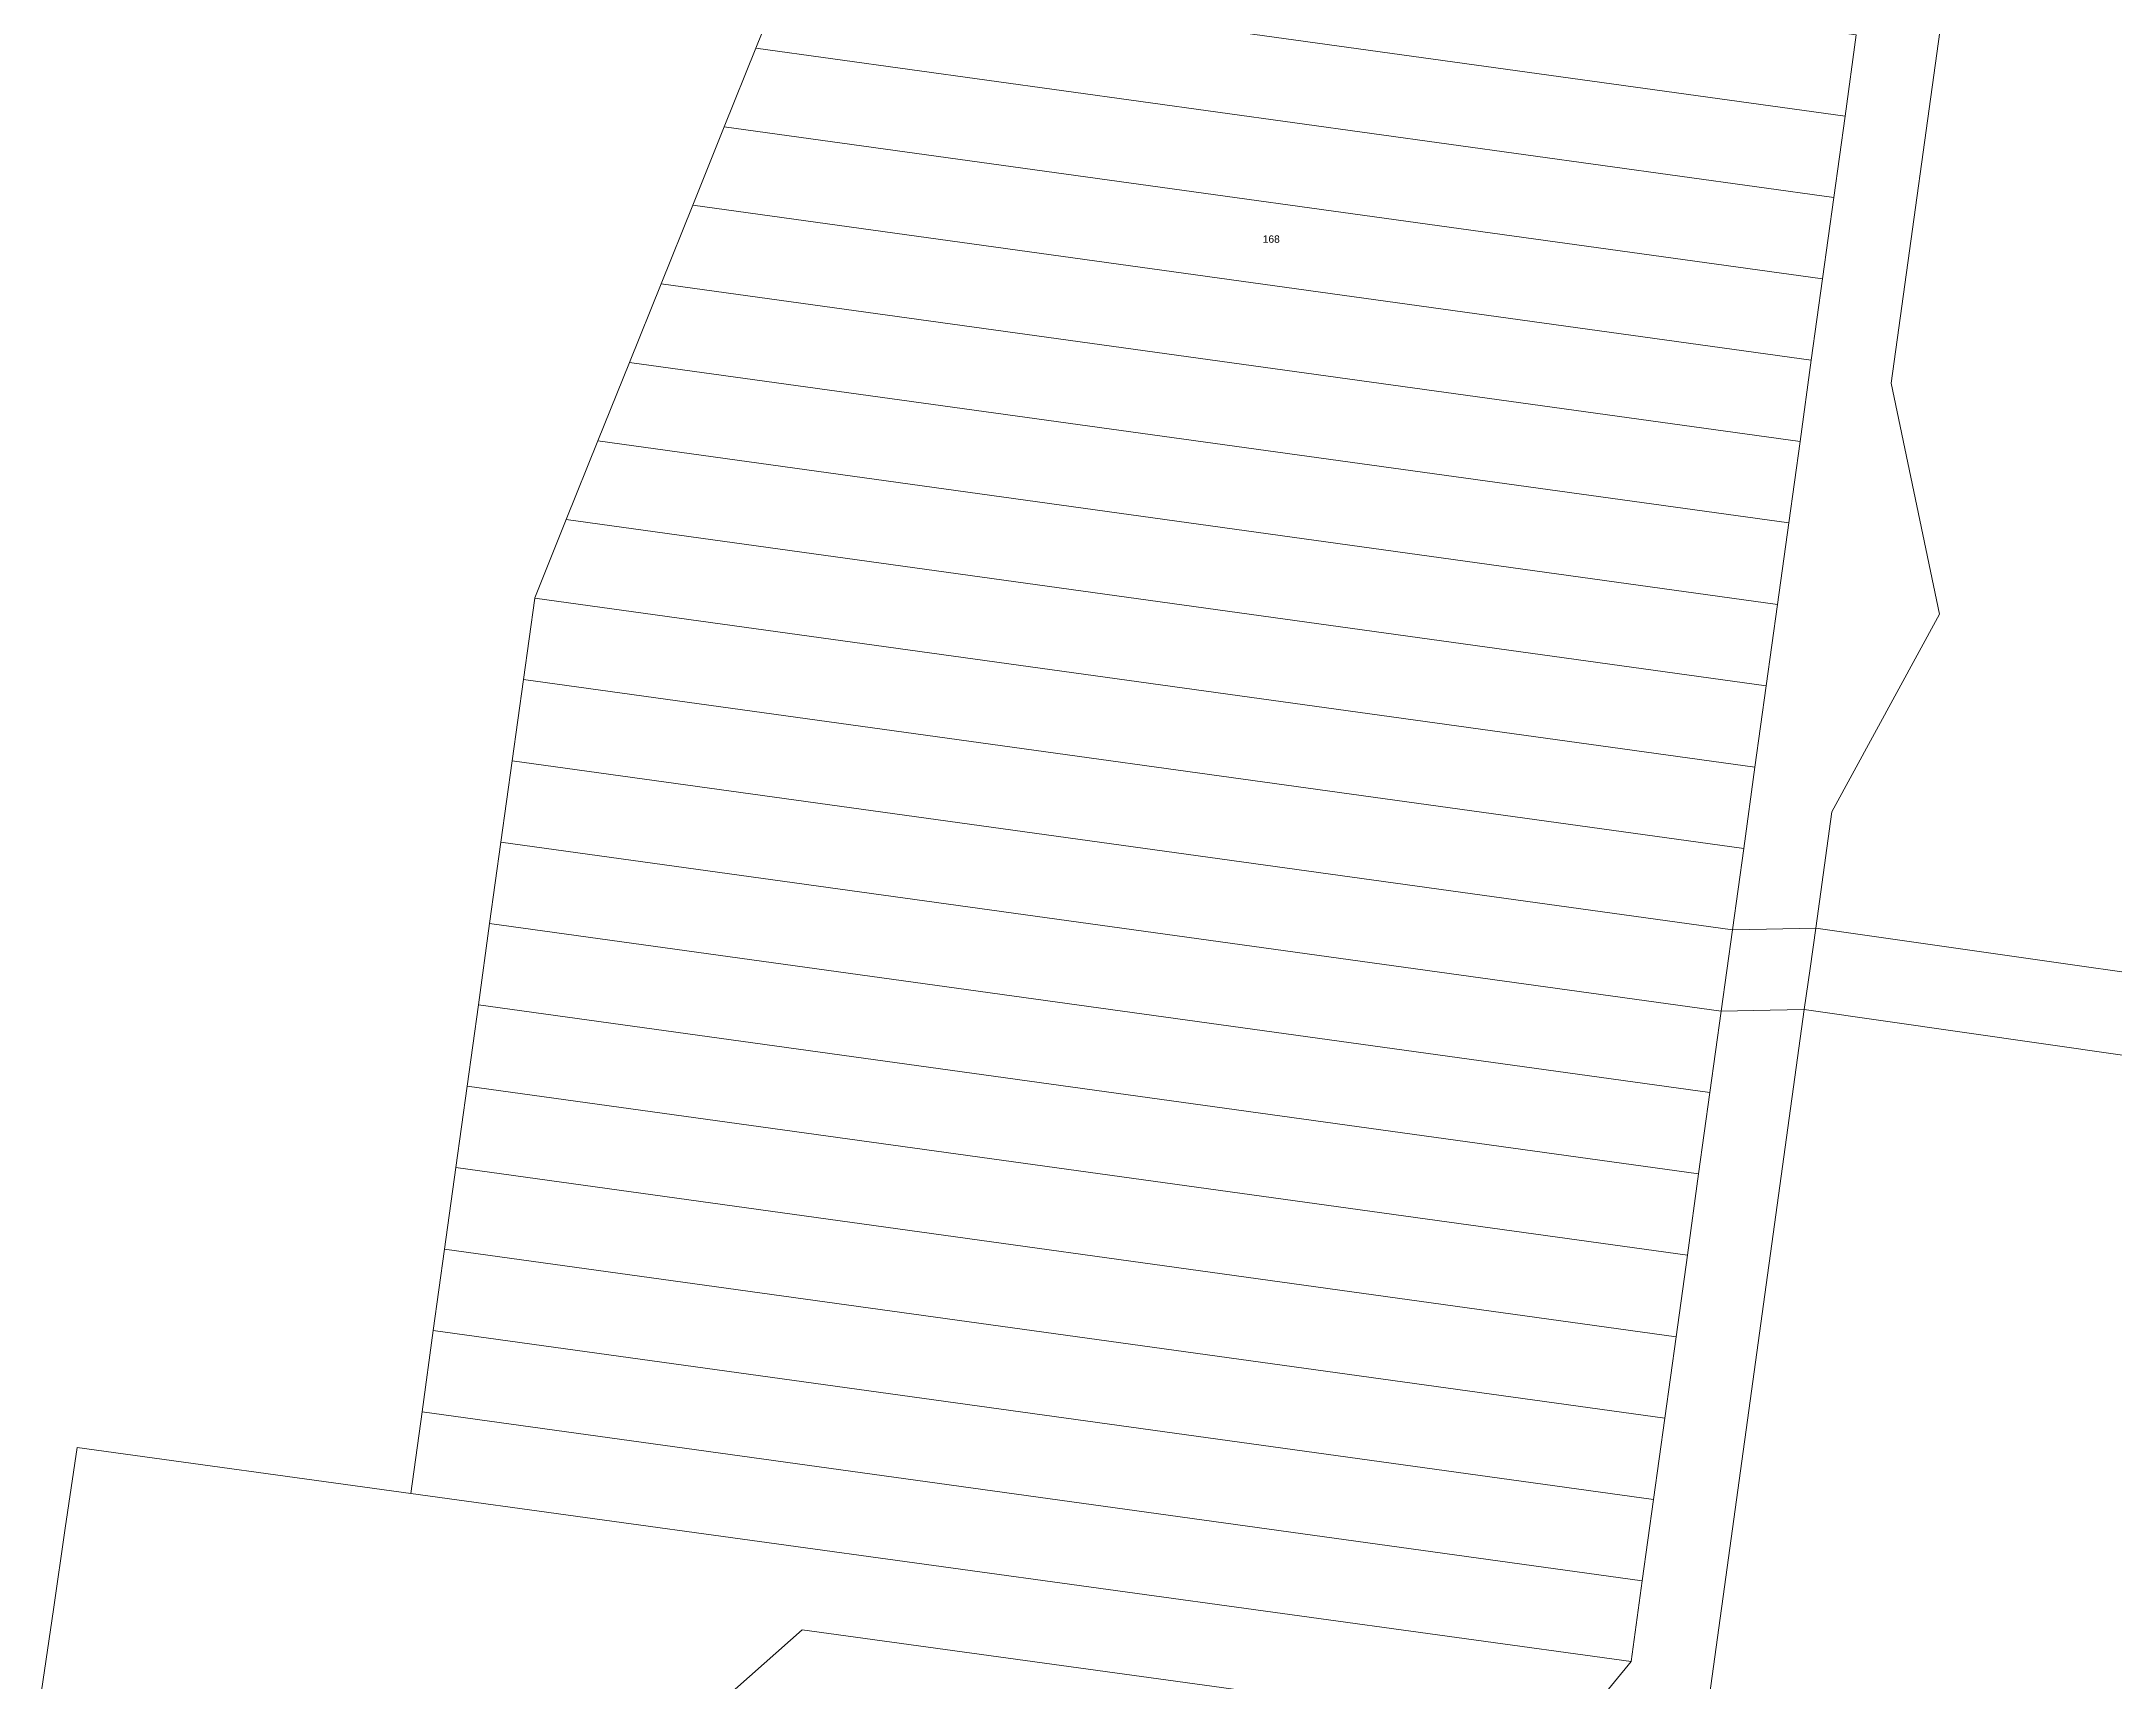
# Model space of a CAD drawing. Header units: metres. Extents: x 277863 to 282129, y 6130772 to 6135401.
# Drawn here: x 278182 to 278690, y 6133380 to 6133781 of the extents above; entities that cross this region are included whole.
import ezdxf

# ---------------------------------------------------------------- set-up
doc = ezdxf.new("R2010")
doc.units = ezdxf.units.M
doc.layers.add('Cadastre Land Parcels_SP_EXT', color=9, linetype='Continuous', lineweight=5)
doc.layers.add('Cadastre Roads_SP_EXT', color=9, linetype='Continuous', lineweight=5)
doc.styles.get("Standard").update_dxf_attribs({"font": 'arial.ttf'})

msp = doc.modelspace()

# ---------------------------------------------------------------- linework, layer by layer
at = {"layer": 'Cadastre Land Parcels_SP_EXT', "linetype": 'Continuous'}
for points in [[(278690.26, 6133965.49), (278680.55, 6134023.84), (278679.94, 6134019.43), (278676.78, 6133996.63), (278635.36, 6133697.65), (278647.18, 6133641.1), (278620.81, 6133592.7), (278616.86, 6133564.2), (278756.42, 6133544.24)], [(278249.53, 6133286.88), (278368.52, 6133392.32), (278556.8, 6133366.43), (278571.64, 6133384.59), (278272.63, 6133425.7), (278272.63, 6133425.7), (278190.9, 6133436.95), (278188.01, 6133417.2), (278185.09, 6133397.29), (278182.17, 6133377.38)]]:
    msp.add_lwpolyline(points, dxfattribs=at)
for points in [[(278624.05, 6133763.09), (278626.81, 6133783.02), (278372.68, 6133818.22), (278364.94, 6133798.97), (278624.05, 6133763.09)], [(278621.29, 6133743.16), (278624.05, 6133763.09), (278364.94, 6133798.97), (278357.2, 6133779.73), (278621.29, 6133743.16)], [(278618.53, 6133723.23), (278621.29, 6133743.16), (278357.2, 6133779.73), (278349.46, 6133760.49), (278618.53, 6133723.23)], [(278618.53, 6133723.23), (278349.46, 6133760.49), (278341.72, 6133741.25), (278615.77, 6133703.29), (278618.53, 6133723.23)], [(278615.77, 6133703.29), (278341.72, 6133741.25), (278333.97, 6133722.01), (278613.01, 6133683.36), (278615.77, 6133703.29)], [(278613.01, 6133683.36), (278333.97, 6133722.01), (278326.23, 6133702.77), (278610.25, 6133663.43), (278613.01, 6133683.36)], [(278610.25, 6133663.43), (278326.23, 6133702.77), (278318.49, 6133683.53), (278607.49, 6133643.5), (278610.25, 6133663.43)], [(278607.49, 6133643.5), (278318.49, 6133683.53), (278310.75, 6133664.28), (278604.73, 6133623.57), (278607.49, 6133643.5)], [(278601.97, 6133603.64), (278604.73, 6133623.57), (278310.75, 6133664.28), (278303.01, 6133645.06), (278303.01, 6133645.04), (278601.97, 6133603.64)], [(278599.21, 6133583.7), (278601.97, 6133603.64), (278303.01, 6133645.04), (278300.25, 6133625.11), (278596.28, 6133584.11), (278599.21, 6133583.7)], [(278596.45, 6133563.77), (278599.21, 6133583.7), (278596.28, 6133584.11), (278300.25, 6133625.11), (278297.49, 6133605.18), (278596.45, 6133563.77)], [(278596.45, 6133563.77), (278297.49, 6133605.18), (278294.73, 6133585.25), (278593.69, 6133543.84), (278596.45, 6133563.77)], [(278593.69, 6133543.84), (278294.73, 6133585.25), (278291.97, 6133565.32), (278590.93, 6133523.91), (278593.69, 6133543.84)], [(278588.17, 6133503.98), (278590.93, 6133523.91), (278291.97, 6133565.32), (278289.21, 6133545.39), (278588.17, 6133503.98)], [(278585.41, 6133484.05), (278588.17, 6133503.98), (278289.21, 6133545.39), (278286.44, 6133525.46), (278585.41, 6133484.05)], [(279198.24, 6133445.14), (279200.34, 6133459.99), (278759.35, 6133523.39), (278750.05, 6133524.73), (278614.07, 6133544.28), (278590.8, 6133376.22), (278589.56, 6133374.71), (278582.46, 6133366.04), (278580.68, 6133363.87), (278517.71, 6133286.95), (278814.27, 6133244.07), (279148.66, 6133195.37), (279162.6, 6133193.39), (279198.24, 6133445.14)], [(278582.65, 6133464.11), (278585.41, 6133484.05), (278286.44, 6133525.46), (278283.69, 6133505.52), (278582.65, 6133464.11)], [(278579.89, 6133444.18), (278582.65, 6133464.11), (278283.69, 6133505.52), (278280.93, 6133485.59), (278579.89, 6133444.18)], [(278579.89, 6133444.18), (278280.93, 6133485.59), (278278.17, 6133465.66), (278577.13, 6133424.25), (278579.89, 6133444.18)], [(278577.13, 6133424.25), (278278.17, 6133465.66), (278275.41, 6133445.73), (278574.38, 6133404.32), (278577.13, 6133424.25)], [(278574.38, 6133404.32), (278275.41, 6133445.73), (278272.63, 6133425.7), (278571.64, 6133384.59), (278574.38, 6133404.32)]]:
    msp.add_lwpolyline(points, close=True, dxfattribs=at)
at = {"layer": 'Cadastre Roads_SP_EXT', "linetype": 'Continuous'}
msp.add_lwpolyline([(278626.81, 6133783.02), (278624.05, 6133763.09), (278621.29, 6133743.16), (278618.53, 6133723.23), (278615.77, 6133703.29), (278613.01, 6133683.36), (278610.25, 6133663.43), (278607.49, 6133643.5), (278604.73, 6133623.57), (278601.97, 6133603.64), (278599.21, 6133583.7), (278596.45, 6133563.77), (278604.82, 6133563.95), (278616.86, 6133564.2), (278620.81, 6133592.7), (278647.18, 6133641.1), (278635.36, 6133697.65), (278676.78, 6133996.63)], dxfattribs=at)
for points in [[(279201.77, 6133470.09), (279203.22, 6133480.33), (279059.03, 6133500.95), (279033.62, 6133504.59), (279013.49, 6133507.47), (278954.08, 6133515.97), (278894.56, 6133524.48), (278765.24, 6133542.98), (278760.43, 6133543.67), (278756.42, 6133544.24), (278616.86, 6133564.2), (278615.47, 6133554.3), (278614.07, 6133544.28), (278750.05, 6133524.73), (278759.35, 6133523.39), (279200.34, 6133459.99), (279201.77, 6133470.09)], [(278580.68, 6133363.87), (278590.8, 6133376.22), (278614.06, 6133544.28), (278605.71, 6133544.1), (278593.69, 6133543.84), (278590.93, 6133523.91), (278588.17, 6133503.98), (278585.41, 6133484.05), (278582.65, 6133464.11), (278579.89, 6133444.18), (278577.13, 6133424.25), (278574.38, 6133404.32), (278571.64, 6133384.59), (278556.8, 6133366.43), (278500.21, 6133297.16), (278507.74, 6133292.77), (278517.71, 6133286.95), (278580.68, 6133363.87)]]:
    msp.add_lwpolyline(points, close=True, dxfattribs=at)

# ---------------------------------------------------------------- texts
at = {"layer": 'Cadastre Land Parcels_SP_EXT'}
msp.add_text('168', height=1.8, dxfattribs=at).set_placement((278481.37, 6133732.07))

doc.saveas('drawing.dxf')
